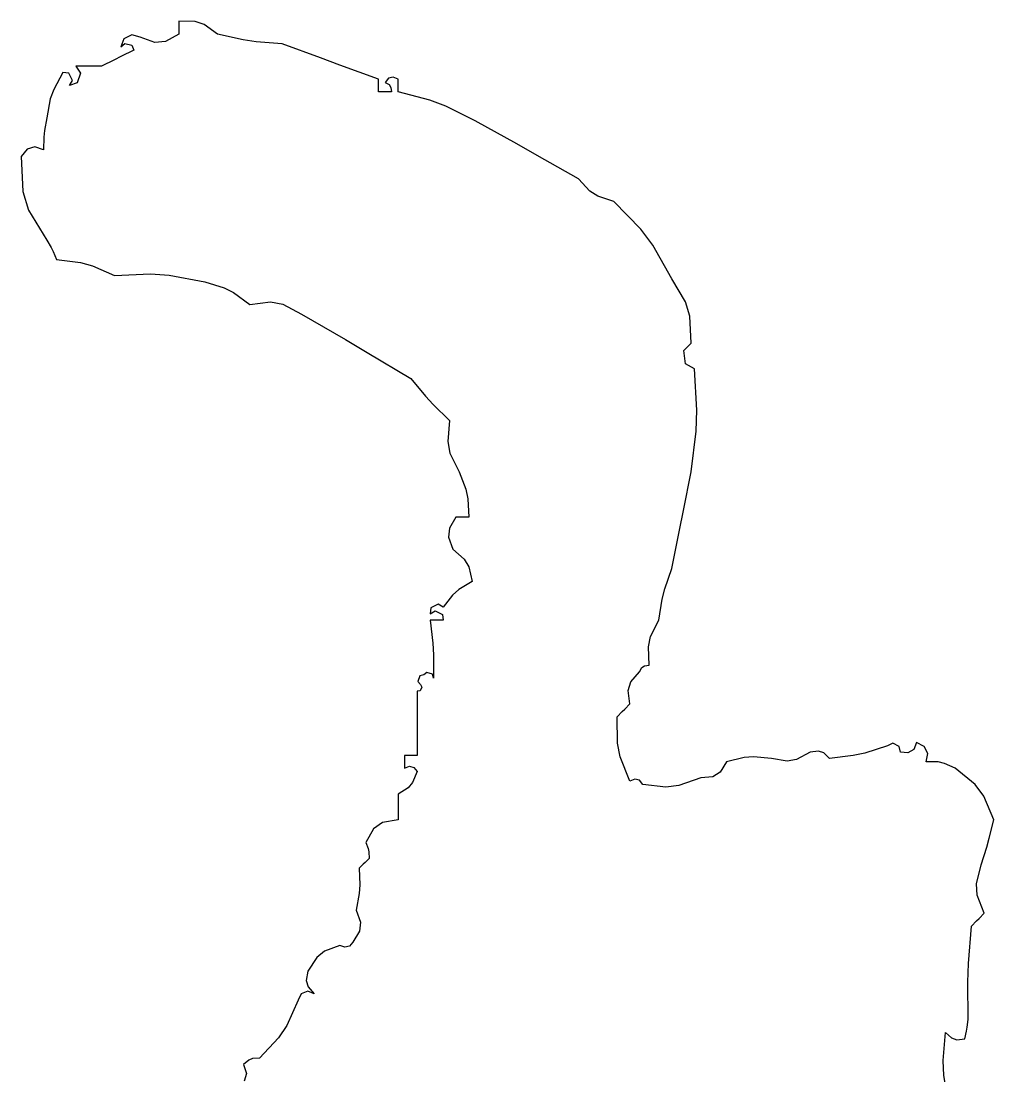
# Model space of a CAD drawing. Header units: millimetres. Extents: x 539196 to 807275, y 431843 to 1156631.
# Drawn here: x 623950.8 to 624064.7, y 1058568.9 to 1058692.4 of the extents above; entities that cross this region are included whole.
import ezdxf

# ---------------------------------------------------------------- set-up
doc = ezdxf.new("R2010")
doc.units = ezdxf.units.MM
doc.header["$MEASUREMENT"] = 0

# ---------------------------------------------------------------- blocks, each defined once
blk = doc.blocks.new('nhgjnj')
for p, q in [((99.588, 10.8772), (99.5528, 10.8783)), ((99.5528, 10.8783), (99.5528, 10.8672)), ((99.6074, 10.8707), (99.588, 10.8772)), ((99.5528, 10.8672), (99.5528, 10.8616)), ((99.5528, 10.8616), (99.5528, 10.8505)), ((99.6362, 10.8505), (99.6074, 10.8707)), ((99.4343, 10.8402), (99.4278, 10.8228)), ((99.4278, 10.8228), (99.4365, 10.8302)), ((99.4516, 10.8489), (99.4343, 10.8402)), ((99.4365, 10.8302), (99.4514, 10.8265)), ((99.4695, 10.8436), (99.4516, 10.8489)), ((99.5009, 10.8322), (99.4695, 10.8436)), ((99.5237, 10.8341), (99.5009, 10.8322)), ((99.5528, 10.8505), (99.5237, 10.8341)), ((99.691, 10.838), (99.6362, 10.8505)), ((99.7191, 10.8338), (99.691, 10.838)), ((99.7751, 10.8297), (99.7191, 10.8338)), ((99.8584, 10.7989), (99.7751, 10.8297)), ((99.4556, 10.8158), (99.4278, 10.8019)), ((99.4514, 10.8265), (99.4556, 10.8158)), ((99.4139, 10.795), (99.3861, 10.7811)), ((99.4278, 10.8019), (99.4139, 10.795)), ((99.9001, 10.7837), (99.8584, 10.7989)), ((99.9835, 10.7533), (99.9001, 10.7837)), ((99.3028, 10.7672), (99.2827, 10.7311)), ((99.3151, 10.7659), (99.3028, 10.7672)), ((99.323, 10.7501), (99.3151, 10.7659)), ((99.3528, 10.7811), (99.3306, 10.7811)), ((99.3306, 10.7811), (99.3402, 10.7664)), ((99.3402, 10.7664), (99.3332, 10.7454)), ((99.3639, 10.7811), (99.3528, 10.7811)), ((99.3861, 10.7811), (99.3639, 10.7811)), ((99.3167, 10.7394), (99.323, 10.7501)), ((99.3332, 10.7454), (99.3167, 10.7394)), ((99.9835, 10.7422), (99.9835, 10.7533)), ((99.9835, 10.7366), (99.9835, 10.7422)), ((100.0047, 10.7552), (99.9974, 10.7463)), ((99.9974, 10.7463), (100.006, 10.7413)), ((100.0146, 10.7576), (100.0047, 10.7552)), ((100.006, 10.7413), (100.0099, 10.7354)), ((100.0252, 10.7533), (100.0146, 10.7576)), ((100.0252, 10.7422), (100.0252, 10.7533)), ((100.0252, 10.7366), (100.0252, 10.7422)), ((99.2827, 10.7311), (99.2753, 10.7106)), ((99.9835, 10.7255), (99.9835, 10.7366)), ((99.9946, 10.7255), (99.9835, 10.7255)), ((100.0002, 10.7255), (99.9946, 10.7255)), ((100.0113, 10.7255), (100.0002, 10.7255)), ((100.0099, 10.7354), (100.0113, 10.7255)), ((100.0252, 10.7255), (100.0252, 10.7366)), ((100.0941, 10.7077), (100.0252, 10.7255)), ((99.2753, 10.7106), (99.2681, 10.6699)), ((100.1282, 10.6949), (100.0941, 10.7077)), ((100.1919, 10.663), (100.1282, 10.6949)), ((99.2681, 10.6699), (99.2628, 10.6425)), ((100.2812, 10.6136), (100.1919, 10.663)), ((99.2614, 10.6284), (99.2611, 10.6005)), ((99.2628, 10.6425), (99.2614, 10.6284)), ((99.2252, 10.6024), (99.2125, 10.5866)), ((99.242, 10.6072), (99.2252, 10.6024)), ((99.2611, 10.6005), (99.242, 10.6072)), ((100.3256, 10.5886), (100.2812, 10.6136)), ((99.2125, 10.5866), (99.2159, 10.5111)), ((100.4141, 10.538), (100.3256, 10.5886)), ((100.4392, 10.5118), (100.4141, 10.538)), ((99.2159, 10.5111), (99.2284, 10.4703)), ((100.4563, 10.501), (100.4392, 10.5118)), ((100.4906, 10.4893), (100.4563, 10.501)), ((100.549, 10.4299), (100.4906, 10.4893)), ((99.2284, 10.4703), (99.2681, 10.406)), ((100.5749, 10.3954), (100.549, 10.4299)), ((99.2681, 10.406), (99.2776, 10.39)), ((99.2776, 10.39), (99.2818, 10.3815)), ((99.2818, 10.3815), (99.2889, 10.3643)), ((100.6156, 10.3226), (100.5749, 10.3954)), ((99.2889, 10.3643), (99.3404, 10.3581)), ((99.3404, 10.3581), (99.3666, 10.3509)), ((99.3666, 10.3509), (99.4139, 10.3296)), ((99.4139, 10.3296), (99.4918, 10.3335)), ((99.4918, 10.3335), (99.5319, 10.3306)), ((99.5319, 10.3306), (99.6084, 10.3157)), ((99.6084, 10.3157), (99.65, 10.303)), ((100.645, 10.2726), (100.6156, 10.3226)), ((99.65, 10.303), (99.6705, 10.2927)), ((99.6705, 10.2927), (99.7057, 10.2671)), ((99.7057, 10.2671), (99.7505, 10.2728)), ((99.7505, 10.2728), (99.7771, 10.2679)), ((99.7771, 10.2679), (99.8168, 10.2462)), ((100.6542, 10.2417), (100.645, 10.2726)), ((99.8168, 10.2462), (99.9117, 10.1915)), ((100.6573, 10.1837), (100.6542, 10.2417)), ((99.9117, 10.1915), (99.959, 10.1637)), ((100.6412, 10.1681), (100.6573, 10.1837)), ((99.959, 10.1637), (100.053, 10.1073)), ((100.6448, 10.1393), (100.6412, 10.1681)), ((100.6642, 10.1281), (100.6448, 10.1393)), ((100.6695, 10.0394), (100.6642, 10.1281)), ((100.053, 10.1073), (100.0845, 10.0696)), ((100.0845, 10.0696), (100.1013, 10.0515)), ((100.1013, 10.0515), (100.1363, 10.017)), ((100.6681, 9.9942), (100.6695, 10.0394)), ((100.1363, 10.017), (100.1325, 9.9719)), ((100.6573, 9.9059), (100.6681, 9.9942)), ((100.1325, 9.9719), (100.1372, 9.9465)), ((100.1372, 9.9465), (100.1571, 9.9059)), ((100.1571, 9.9059), (100.1712, 9.8686)), ((100.6406, 9.8225), (100.6573, 9.9059)), ((100.1712, 9.8686), (100.1755, 9.8483)), ((100.1755, 9.8483), (100.178, 9.8086)), ((100.1502, 9.8086), (100.136, 9.7846)), ((100.1613, 9.8086), (100.1502, 9.8086)), ((100.1669, 9.8086), (100.1613, 9.8086)), ((100.178, 9.8086), (100.1669, 9.8086)), ((100.6323, 9.7808), (100.6406, 9.8225)), ((100.136, 9.7846), (100.1341, 9.7656)), ((100.1341, 9.7656), (100.1433, 9.7392)), ((100.6156, 9.6975), (100.6323, 9.7808)), ((100.1433, 9.7392), (100.1677, 9.7179)), ((100.1677, 9.7179), (100.1777, 9.7013)), ((100.1777, 9.7013), (100.1849, 9.6697)), ((100.6005, 9.6542), (100.6156, 9.6975)), ((100.1849, 9.6697), (100.1563, 9.6524)), ((100.1563, 9.6524), (100.143, 9.6405)), ((100.5949, 9.6316), (100.6005, 9.6542)), ((100.143, 9.6405), (100.1224, 9.6141)), ((100.5878, 9.5864), (100.5949, 9.6316)), ((100.096, 9.6126), (100.0946, 9.6003)), ((100.0946, 9.6003), (100.1053, 9.6066)), ((100.1117, 9.6205), (100.096, 9.6126)), ((100.1053, 9.6066), (100.1211, 9.5987)), ((100.1224, 9.6141), (100.1117, 9.6205)), ((100.1057, 9.5864), (100.0946, 9.5864)), ((100.0946, 9.5864), (100.1005, 9.5366)), ((100.1113, 9.5864), (100.1057, 9.5864)), ((100.1224, 9.5864), (100.1113, 9.5864)), ((100.1211, 9.5987), (100.1224, 9.5864)), ((100.5698, 9.5509), (100.5878, 9.5864)), ((100.1005, 9.5366), (100.1019, 9.5114)), ((100.5651, 9.5289), (100.5698, 9.5509)), ((100.1019, 9.5114), (100.1016, 9.4613)), ((100.567, 9.4891), (100.5651, 9.5289)), ((100.5512, 9.4839), (100.557, 9.4878)), ((100.557, 9.4878), (100.567, 9.4891)), ((100.0722, 9.4661), (100.0683, 9.4543)), ((100.0807, 9.4683), (100.0722, 9.4661)), ((100.0876, 9.4738), (100.0807, 9.4683)), ((100.0994, 9.4698), (100.0876, 9.4738)), ((100.1016, 9.4613), (100.0994, 9.4698)), ((100.527, 9.4534), (100.5461, 9.4752)), ((100.5461, 9.4752), (100.5512, 9.4839)), ((100.0683, 9.4543), (100.0738, 9.4474)), ((100.0769, 9.4421), (100.073, 9.4342)), ((100.0738, 9.4474), (100.0769, 9.4421)), ((100.5213, 9.4345), (100.527, 9.4534)), ((100.073, 9.4342), (100.0668, 9.4335)), ((100.0668, 9.4335), (100.0668, 9.378)), ((100.5253, 9.4058), (100.5213, 9.4345)), ((100.5142, 9.3946), (100.5253, 9.4058)), ((100.0668, 9.378), (100.0668, 9.3502)), ((100.4975, 9.378), (100.5086, 9.3891)), ((100.4986, 9.3213), (100.4975, 9.378)), ((100.5086, 9.3891), (100.5142, 9.3946)), ((100.0668, 9.3502), (100.0668, 9.2946)), ((100.5045, 9.2918), (100.4986, 9.3213)), ((101.081, 9.3155), (101.0322, 9.2998)), ((101.0922, 9.3207), (101.081, 9.3155)), ((101.1062, 9.3137), (101.0922, 9.3207)), ((101.1087, 9.3016), (101.1062, 9.3137)), ((101.1372, 9.3075), (101.1249, 9.3)), ((101.1435, 9.3224), (101.1372, 9.3075)), ((101.1601, 9.3139), (101.1435, 9.3224)), ((101.1675, 9.2991), (101.1601, 9.3139)), ((100.0502, 9.2946), (100.0391, 9.2946)), ((100.0391, 9.2946), (100.0391, 9.2835)), ((100.0391, 9.2835), (100.0391, 9.278)), ((100.0557, 9.2946), (100.0502, 9.2946)), ((100.0668, 9.2946), (100.0557, 9.2946)), ((100.5253, 9.2391), (100.5045, 9.2918)), ((100.7716, 9.2898), (100.7337, 9.2807)), ((100.7921, 9.2913), (100.7716, 9.2898)), ((100.8309, 9.2877), (100.7921, 9.2913)), ((100.8643, 9.2824), (100.8309, 9.2877)), ((100.8844, 9.2858), (100.8643, 9.2824)), ((100.9143, 9.3016), (100.8844, 9.2858)), ((100.9317, 9.304), (100.9143, 9.3016)), ((100.9434, 9.3), (100.9317, 9.304)), ((100.9559, 9.2877), (100.9434, 9.3)), ((101.0068, 9.2942), (100.9559, 9.2877)), ((101.0322, 9.2998), (101.0068, 9.2942)), ((101.1249, 9.3), (101.1087, 9.3016)), ((101.1643, 9.2807), (101.1675, 9.2991)), ((100.0391, 9.278), (100.0391, 9.2668)), ((100.0391, 9.2668), (100.0497, 9.2712)), ((100.0497, 9.2712), (100.0595, 9.2687)), ((100.0668, 9.2599), (100.0567, 9.2364)), ((100.0595, 9.2687), (100.0668, 9.2599)), ((100.7337, 9.2807), (100.7201, 9.2583)), ((101.1899, 9.2805), (101.1643, 9.2807)), ((101.2035, 9.2775), (101.1899, 9.2805)), ((101.2268, 9.2668), (101.2035, 9.2775)), ((101.2698, 9.2316), (101.2268, 9.2668)), ((100.5359, 9.2434), (100.5253, 9.2391)), ((100.5458, 9.2409), (100.5359, 9.2434)), ((100.5531, 9.2321), (100.5458, 9.2409)), ((100.6781, 9.246), (100.6306, 9.2295)), ((100.7042, 9.2484), (100.6781, 9.246)), ((100.7201, 9.2583), (100.7042, 9.2484)), ((100.0469, 9.2249), (100.0252, 9.2113)), ((100.0567, 9.2364), (100.0469, 9.2249)), ((100.6031, 9.2264), (100.5531, 9.2321)), ((100.6306, 9.2295), (100.6031, 9.2264)), ((101.2884, 9.2068), (101.2698, 9.2316)), ((100.0252, 9.2113), (100.0252, 9.189)), ((101.3102, 9.1557), (101.2884, 9.2068)), ((100.0252, 9.189), (100.0252, 9.1779)), ((100.0252, 9.1779), (100.0252, 9.1557)), ((99.9917, 9.15), (99.9725, 9.1365)), ((100.0252, 9.1557), (99.9917, 9.15)), ((101.3003, 9.1165), (101.3102, 9.1557)), ((99.9725, 9.1365), (99.9557, 9.1071)), ((99.9557, 9.1071), (99.9607, 9.0938)), ((101.2947, 9.097), (101.3003, 9.1165)), ((99.9607, 9.0938), (99.9622, 9.0865)), ((99.9622, 9.0865), (99.9627, 9.0724)), ((101.2824, 9.0585), (101.2947, 9.097)), ((99.9502, 9.0598), (99.9418, 9.0515)), ((99.9543, 9.064), (99.9502, 9.0598)), ((99.9627, 9.0724), (99.9543, 9.064)), ((101.2725, 9.0179), (101.2824, 9.0585)), ((99.9418, 9.0515), (99.9428, 9.0153)), ((99.9428, 9.0153), (99.9414, 8.9968)), ((101.2742, 8.9932), (101.2725, 9.0179)), ((99.9414, 8.9968), (99.9349, 8.9612)), ((101.2893, 8.9543), (101.2742, 8.9932)), ((99.9349, 8.9612), (99.944, 8.9348)), ((101.2727, 8.9376), (101.2782, 8.9432)), ((101.2782, 8.9432), (101.2893, 8.9543)), ((99.944, 8.9348), (99.9421, 8.9158)), ((101.2553, 8.8461), (101.2616, 8.9265)), ((101.2616, 8.9265), (101.2727, 8.9376)), ((99.9421, 8.9158), (99.9279, 8.8918)), ((99.9001, 8.8848), (99.8669, 8.8721)), ((99.9109, 8.8809), (99.9001, 8.8848)), ((99.9203, 8.8832), (99.9109, 8.8809)), ((99.9279, 8.8918), (99.9203, 8.8832)), ((99.8504, 8.8589), (99.8307, 8.8292)), ((99.8669, 8.8721), (99.8504, 8.8589)), ((99.8307, 8.8292), (99.8274, 8.8093)), ((101.2539, 8.8057), (101.2553, 8.8461)), ((99.8274, 8.8093), (99.8313, 8.7958)), ((101.2546, 8.7251), (101.2539, 8.8057)), ((99.8306, 8.7861), (99.8162, 8.7803)), ((99.8446, 8.7806), (99.8306, 8.7861)), ((99.8313, 8.7958), (99.8446, 8.7806)), ((99.8098, 8.7667), (99.7853, 8.7119)), ((99.8162, 8.7803), (99.8098, 8.7667)), ((101.2526, 8.7083), (101.2546, 8.7251)), ((99.7853, 8.7119), (99.7677, 8.6855)), ((101.2005, 8.6363), (101.206, 8.6973)), ((101.206, 8.6973), (101.2188, 8.6852)), ((101.2477, 8.6834), (101.2512, 8.6999)), ((101.2512, 8.6999), (101.2526, 8.7083)), ((99.7677, 8.6855), (99.7265, 8.6417)), ((101.2188, 8.6852), (101.2302, 8.6814)), ((101.2302, 8.6814), (101.2477, 8.6834)), ((99.7032, 8.6374), (99.6918, 8.6278)), ((99.6918, 8.6278), (99.6985, 8.6087)), ((99.7116, 8.6407), (99.7032, 8.6374)), ((99.7265, 8.6417), (99.7116, 8.6407)), ((101.2019, 8.6046), (101.2005, 8.6363)), ((99.6985, 8.6087), (99.6936, 8.5919)), ((101.2129, 8.5445), (101.2019, 8.6046))]:
    blk.add_line(p, q)
blk = doc.blocks.new('图签11')
at = {"xscale": 38.39999999990687, "yscale": 38.39999999996508, "zscale": 38.40000000000001}
blk.add_blockref('nhgjnj', (3663617.638, -352837.831), dxfattribs=at)

msp = doc.modelspace()

# ---------------------------------------------------------------- block references
at = {"xscale": 1.41428571427241, "yscale": 1.41428571427241, "zscale": 1.414285714285714}
msp.add_blockref('图签11', (-4562839.41, 1557115.16), dxfattribs=at)

doc.saveas('drawing.dxf')
